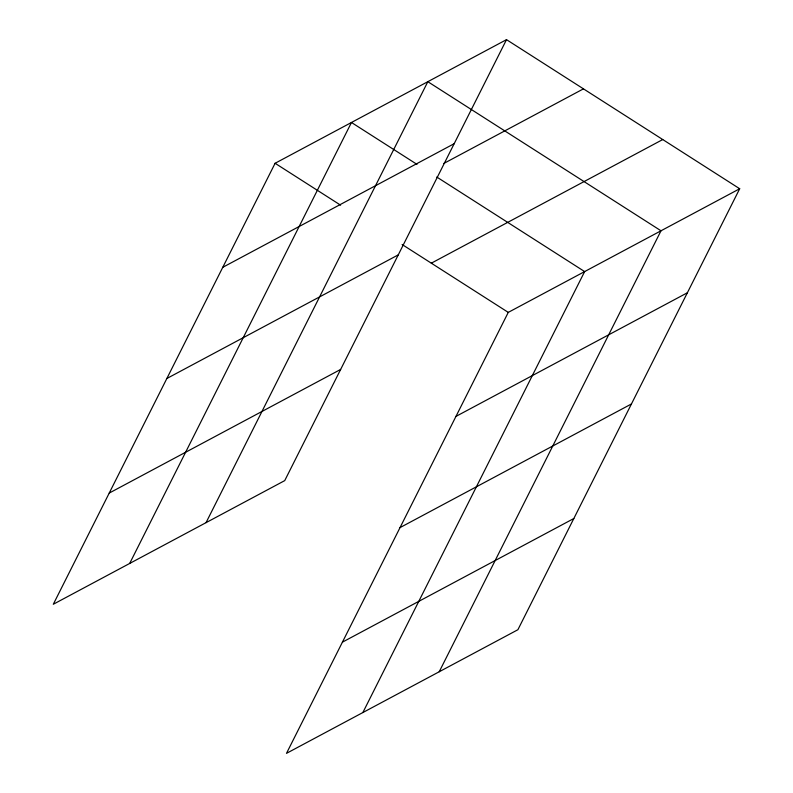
<?xml version="1.0" encoding="UTF-8"?>
<svg xmlns="http://www.w3.org/2000/svg" width="793" height="793" viewBox="0 0 793 793"><rect width="100%" height="100%" fill="white"/><g stroke="black" fill="none" stroke-linecap="round" stroke-linejoin="round"><path stroke-width="1.19" d="M506.509 39.65L275.102 163.279L53.309 604.256L284.727 480.617L506.509 39.65L739.691 188.744L517.898 629.721L286.491 753.35L508.273 312.383L739.691 188.744M129.675 563.456L351.468 122.479L416.979 164.369M206.041 522.656L427.833 81.689L661.005 230.783L439.223 671.75M362.857 712.55L584.639 271.583L436.755 177.017M222.774 267.31L454.191 143.682M443.683 163.527L583.46 88.856M166.857 378.499L398.264 254.87M431.323 263.177L662.74 139.548M109.236 493.068L340.653 369.429M455.955 416.404L687.362 292.776M400.029 527.603L631.446 403.964M342.407 642.161L573.825 518.523M275.102 163.279L340.603 205.169M402.12 244.502L508.273 312.383"/></g></svg>
